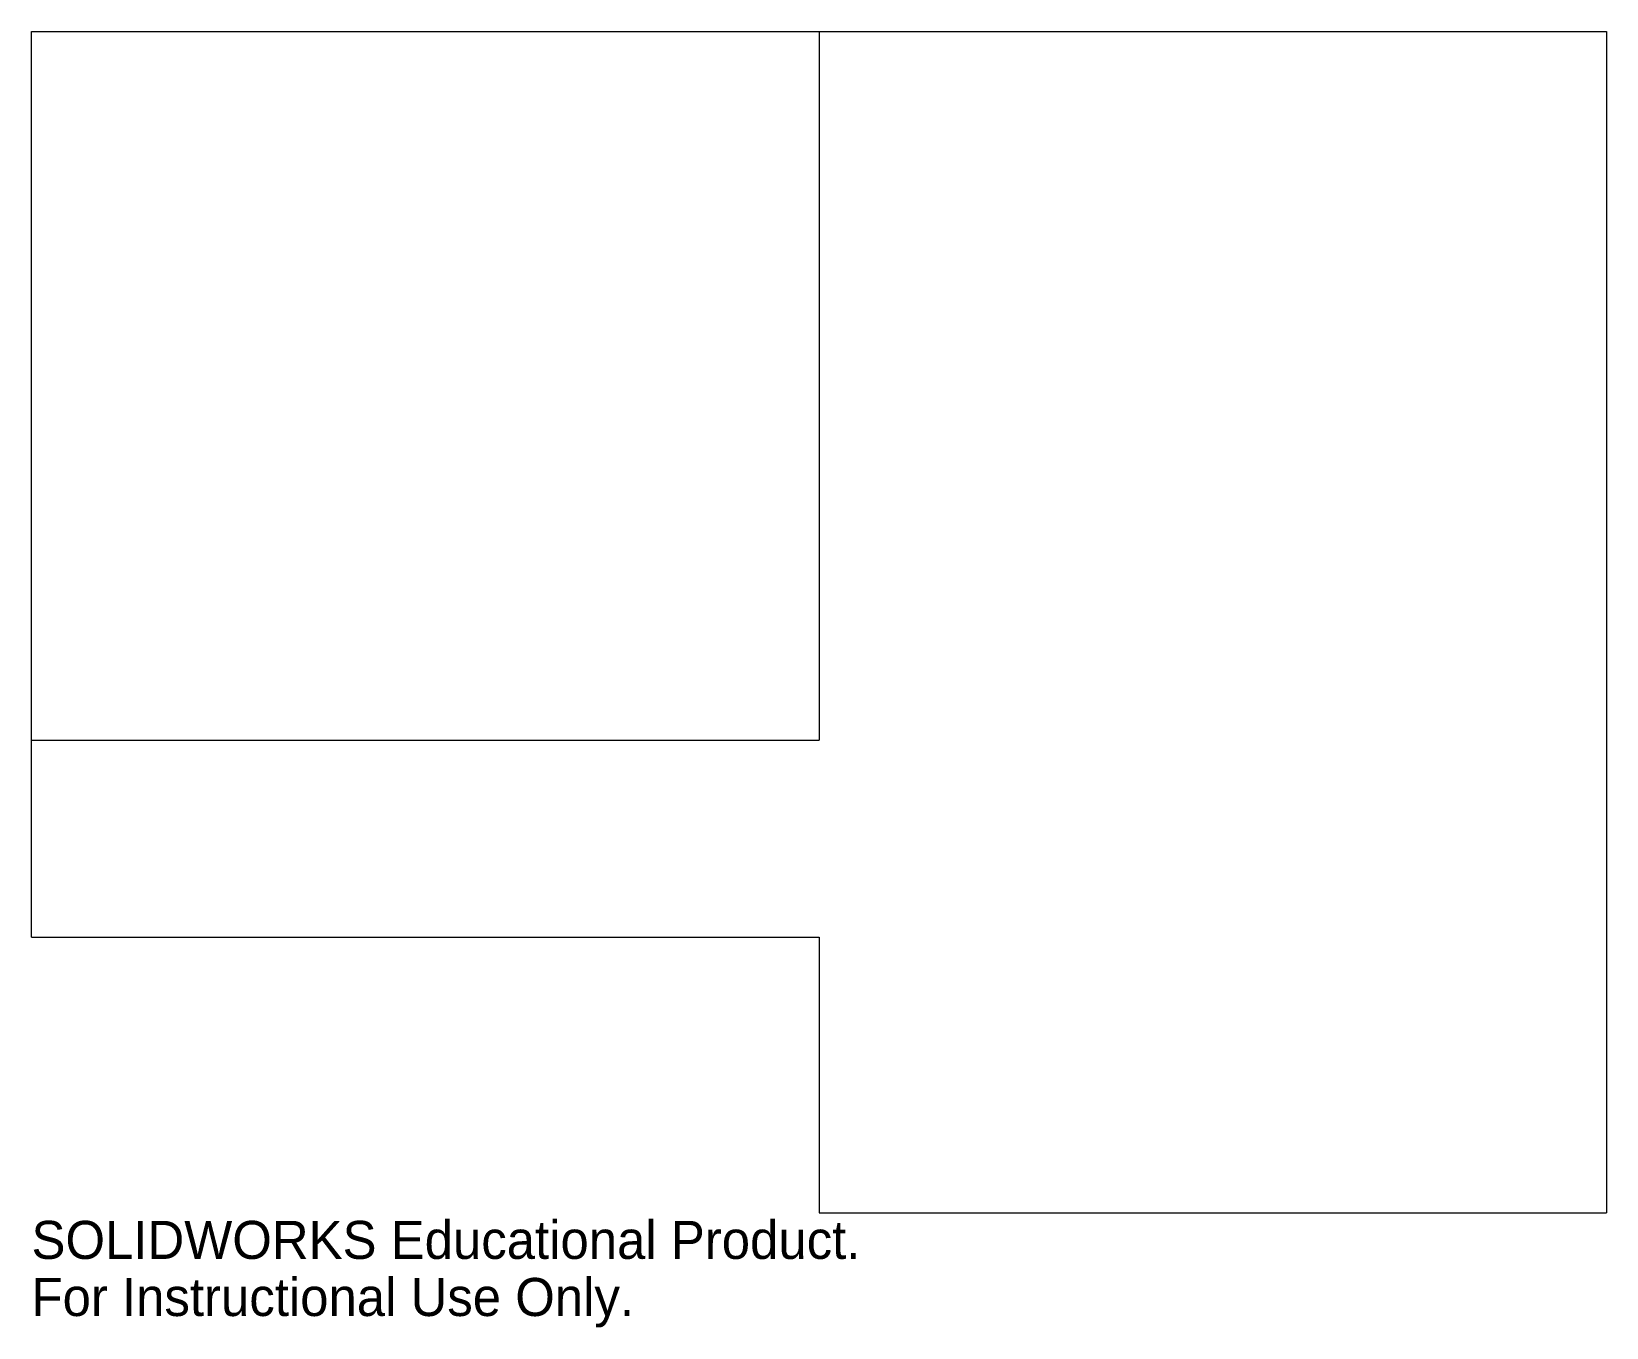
# Model space of a CAD drawing. Header units: millimetres. Extents: x -200 to 0, y -15 to 150.
import ezdxf

# ---------------------------------------------------------------- set-up
doc = ezdxf.new("R2010")
doc.units = ezdxf.units.MM

msp = doc.modelspace()

# ---------------------------------------------------------------- linework, layer by layer
at = {"color": 7, "linetype": 'Continuous', "lineweight": 15}
for p, q in [((-200, 150), (0, 150)), ((-200, 35), (-200, 150)), ((-100, 150), (-100, 60)), ((0, 150), (0, 0)), ((-200, 60), (-100, 60)), ((-200, 35), (-100, 35)), ((-100, 35), (-100, 0)), ((-100, 0), (0, 0))]:
    msp.add_line(p, q, dxfattribs=at)

# ---------------------------------------------------------------- texts
at = {"color": 7, "linetype": 'Continuous', "char_height": 4.8336, "attachment_point": 1}
for s, insert in [('SOLIDWORKS Educational Product.', (-200, -1.02)), ('For Instructional Use Only.', (-200, -8.27))]:
    msp.add_mtext(s, dxfattribs=dict(at, insert=insert))

doc.saveas('drawing.dxf')
